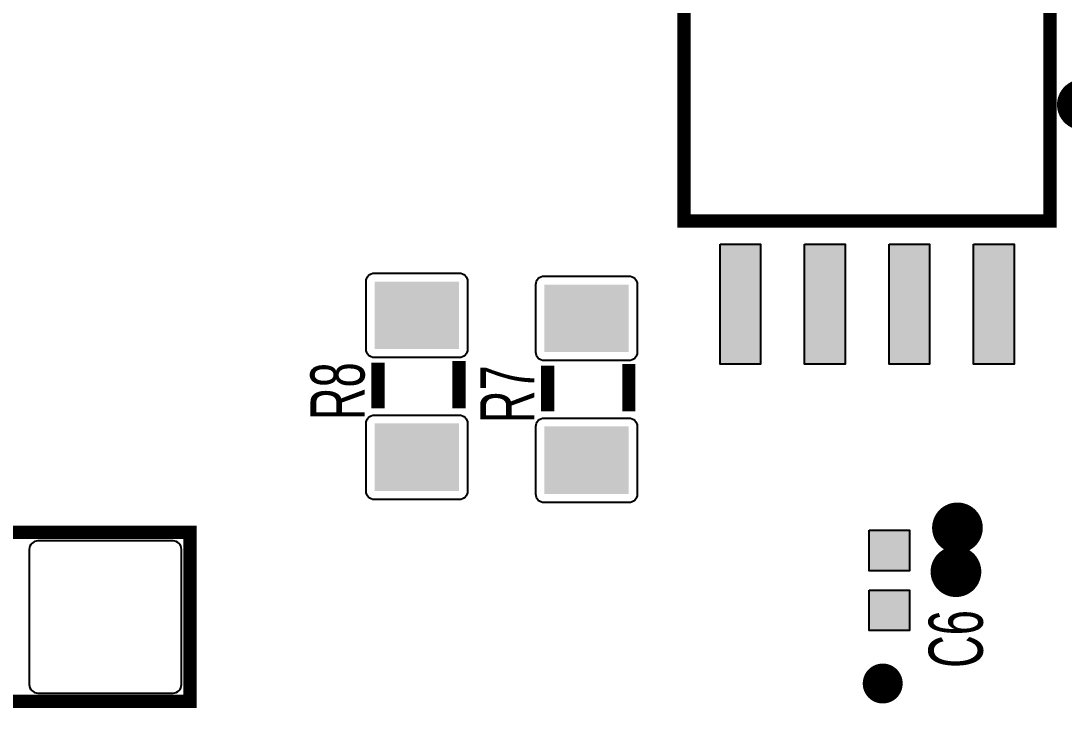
# Model space of a CAD drawing. Header units: inches. Extents: x -3.33 to 3.32, y -1.57 to 1.57.
# Drawn here: x 0.732 to 1.349, y 0.417 to 0.824 of the extents above; entities that cross this region are included whole.
import ezdxf

# ---------------------------------------------------------------- set-up
doc = ezdxf.new("R2010")
doc.units = ezdxf.units.IN
doc.layers.get('0').update_dxf_attribs({"linetype": 'CONTINUOUS'})

# ---------------------------------------------------------------- blocks, each defined once
blk = doc.blocks.new('RPAD')
blk.add_trace([(-0.5, -0.5), (-0.5, 0.5), (0.5, -0.5), (0.5, 0.5)])
blk = doc.blocks.new('EPAD')
at = {"const_width": 0.5}
blk.add_lwpolyline([(-0.25, 0, 1), (0.25, 0, 1)], format="xyb", close=True, dxfattribs=at)

msp = doc.modelspace()

# ---------------------------------------------------------------- linework, layer by layer
at = {"const_width": 0.007874}
for points in [[(1.123917, 0.886201), (1.123917, 0.705098), (1.340453, 0.705098), (1.340453, 0.886201), (1.123917, 0.886201)], [(1.123917, 0.886201), (1.123917, 0.705098), (1.340453, 0.705098), (1.340453, 0.886201), (1.123917, 0.886201)], [(1.123917, 0.886201), (1.123917, 0.705098), (1.340453, 0.705098), (1.340453, 0.886201), (1.123917, 0.886201)], [(0.942846, 0.594335), (0.942846, 0.621335)], [(0.942846, 0.594335), (0.942846, 0.621335)], [(0.942846, 0.594335), (0.942846, 0.621335)], [(0.990846, 0.594335), (0.990846, 0.622335)], [(0.990846, 0.594335), (0.990846, 0.622335)], [(0.990846, 0.594335), (0.990846, 0.622335)], [(1.04324, 0.59257), (1.04324, 0.61957)], [(1.04324, 0.59257), (1.04324, 0.61957)], [(1.04324, 0.59257), (1.04324, 0.61957)], [(1.09124, 0.59257), (1.09124, 0.62057)], [(1.09124, 0.59257), (1.09124, 0.62057)], [(1.09124, 0.59257), (1.09124, 0.62057)], [(0.431594, 0.420846), (0.831594, 0.420846), (0.831594, 0.520846), (0.431594, 0.520846), (0.431594, 0.420846)], [(0.431594, 0.420846), (0.831594, 0.420846), (0.831594, 0.520846), (0.431594, 0.520846), (0.431594, 0.420846)], [(0.431594, 0.420846), (0.831594, 0.420846), (0.831594, 0.520846), (0.431594, 0.520846), (0.431594, 0.420846)]]:
    msp.add_lwpolyline(points, dxfattribs=at)
for points in [[(1.145185, 0.691386), (1.169185, 0.691386), (1.169185, 0.620386), (1.145185, 0.620386), (1.145185, 0.691386)], [(1.195185, 0.691386), (1.219185, 0.691386), (1.219185, 0.620386), (1.195185, 0.620386), (1.195185, 0.691386)], [(1.245185, 0.691386), (1.269185, 0.691386), (1.269185, 0.620386), (1.245185, 0.620386), (1.245185, 0.691386)], [(1.295185, 0.691386), (1.319185, 0.691386), (1.319185, 0.620386), (1.295185, 0.620386), (1.295185, 0.691386)], [(0.935846, 0.629335), (0.935846, 0.669335), (0.935946, 0.670357), (0.936232, 0.671302), (0.936687, 0.672153), (0.937292, 0.672889), (0.938029, 0.673494), (0.938879, 0.673949), (0.939824, 0.674235), (0.940846, 0.674335), (0.990846, 0.674335), (0.991869, 0.674235), (0.992814, 0.673949), (0.993664, 0.673494), (0.994401, 0.672889), (0.995006, 0.672153), (0.995461, 0.671302), (0.995747, 0.670357), (0.995846, 0.669335), (0.995846, 0.629335), (0.995747, 0.628312), (0.995461, 0.627367), (0.995006, 0.626517), (0.994401, 0.62578), (0.993664, 0.625175), (0.992814, 0.62472), (0.991869, 0.624434), (0.990846, 0.624335), (0.940846, 0.624335), (0.939824, 0.624434), (0.938879, 0.62472), (0.938029, 0.625175), (0.937292, 0.62578), (0.936687, 0.626517), (0.936232, 0.627367), (0.935946, 0.628312), (0.935846, 0.629335)], [(1.03624, 0.62757), (1.03624, 0.66757), (1.03634, 0.668592), (1.036626, 0.669537), (1.037081, 0.670388), (1.037685, 0.671124), (1.038422, 0.671729), (1.039272, 0.672184), (1.040218, 0.67247), (1.04124, 0.67257), (1.09124, 0.67257), (1.092263, 0.67247), (1.093208, 0.672184), (1.094058, 0.671729), (1.094795, 0.671124), (1.0954, 0.670388), (1.095854, 0.669537), (1.096141, 0.668592), (1.09624, 0.66757), (1.09624, 0.62757), (1.096141, 0.626547), (1.095854, 0.625602), (1.0954, 0.624752), (1.094795, 0.624015), (1.094058, 0.62341), (1.093208, 0.622956), (1.092263, 0.622669), (1.09124, 0.62257), (1.04124, 0.62257), (1.040218, 0.622669), (1.039272, 0.622956), (1.038422, 0.62341), (1.037685, 0.624015), (1.037081, 0.624752), (1.036626, 0.625602), (1.03634, 0.626547), (1.03624, 0.62757)], [(0.935846, 0.545335), (0.935846, 0.585335), (0.935946, 0.586357), (0.936232, 0.587302), (0.936687, 0.588153), (0.937292, 0.588889), (0.938029, 0.589494), (0.938879, 0.589949), (0.939824, 0.590235), (0.940846, 0.590335), (0.990846, 0.590335), (0.991869, 0.590235), (0.992814, 0.589949), (0.993664, 0.589494), (0.994401, 0.588889), (0.995006, 0.588153), (0.995461, 0.587302), (0.995747, 0.586357), (0.995846, 0.585335), (0.995846, 0.545335), (0.995747, 0.544312), (0.995461, 0.543367), (0.995006, 0.542517), (0.994401, 0.54178), (0.993664, 0.541175), (0.992814, 0.54072), (0.991869, 0.540434), (0.990846, 0.540335), (0.940846, 0.540335), (0.939824, 0.540434), (0.938879, 0.54072), (0.938029, 0.541175), (0.937292, 0.54178), (0.936687, 0.542517), (0.936232, 0.543367), (0.935946, 0.544312), (0.935846, 0.545335)], [(1.03624, 0.54357), (1.03624, 0.58357), (1.03634, 0.584592), (1.036626, 0.585537), (1.037081, 0.586388), (1.037685, 0.587124), (1.038422, 0.587729), (1.039272, 0.588184), (1.040218, 0.58847), (1.04124, 0.58857), (1.09124, 0.58857), (1.092263, 0.58847), (1.093208, 0.588184), (1.094058, 0.587729), (1.094795, 0.587124), (1.0954, 0.586388), (1.095854, 0.585537), (1.096141, 0.584592), (1.09624, 0.58357), (1.09624, 0.54357), (1.096141, 0.542547), (1.095854, 0.541602), (1.0954, 0.540752), (1.094795, 0.540015), (1.094058, 0.53941), (1.093208, 0.538956), (1.092263, 0.538669), (1.09124, 0.53857), (1.04124, 0.53857), (1.040218, 0.538669), (1.039272, 0.538956), (1.038422, 0.53941), (1.037685, 0.540015), (1.037081, 0.540752), (1.036626, 0.541602), (1.03634, 0.542547), (1.03624, 0.54357)], [(1.233374, 0.522217), (1.257374, 0.522217), (1.257374, 0.498217), (1.233374, 0.498217), (1.233374, 0.522217)], [(0.821594, 0.515846), (0.741594, 0.515846), (0.740572, 0.515747), (0.739627, 0.515461), (0.738776, 0.515006), (0.73804, 0.514401), (0.737435, 0.513664), (0.73698, 0.512814), (0.736694, 0.511869), (0.736594, 0.510846), (0.736594, 0.430846), (0.736694, 0.429824), (0.73698, 0.428879), (0.737435, 0.428029), (0.73804, 0.427292), (0.738776, 0.426687), (0.739627, 0.426232), (0.740572, 0.425946), (0.741594, 0.425846), (0.821594, 0.425846), (0.822617, 0.425946), (0.823562, 0.426232), (0.824413, 0.426687), (0.825149, 0.427292), (0.825754, 0.428029), (0.826209, 0.428879), (0.826495, 0.429824), (0.826594, 0.430846), (0.826594, 0.510846), (0.826495, 0.511869), (0.826209, 0.512814), (0.825754, 0.513664), (0.825149, 0.514401), (0.824413, 0.515006), (0.823562, 0.515461), (0.822617, 0.515747), (0.821594, 0.515846)], [(1.233374, 0.486783), (1.257374, 0.486783), (1.257374, 0.462783), (1.233374, 0.462783), (1.233374, 0.486783)]]:
    msp.add_lwpolyline(points, close=True)
msp.add_circle((0.324114, 1.049587), 0.452756)
msp.add_circle((0.324114, 1.049587), 0.452756)
msp.add_circle((0.324114, 1.049587), 0.452756)

# ---------------------------------------------------------------- block references
for name, p, xscale, yscale in [('EPAD', (1.359547, 0.773996), 0.03, 0.03), ('RPAD', (1.157185, 0.655886), 0.024, 0.071), ('RPAD', (1.207185, 0.655886), 0.024, 0.071), ('RPAD', (1.257185, 0.655886), 0.024, 0.071), ('RPAD', (1.307185, 0.655886), 0.024, 0.071), ('EPAD', (1.285641, 0.523588), 0.03, 0.03), ('RPAD', (1.245374, 0.510217), 0.024, 0.024), ('EPAD', (1.284744, 0.497654), 0.03, 0.03), ('RPAD', (1.245374, 0.474783), 0.024, 0.024), ('EPAD', (1.241437, 0.431476), 0.023622, 0.023622)]:
    msp.add_blockref(name, p, dxfattribs=dict(xscale=xscale, yscale=yscale))
at = {"xscale": 0.04, "yscale": 0.05, "rotation": 90}
for p in [(0.965846, 0.649335), (1.06624, 0.64757), (0.965846, 0.565335), (1.06624, 0.56357)]:
    msp.add_blockref('RPAD', p, dxfattribs=at)

# ---------------------------------------------------------------- texts
at = {"width": 0.625}
for s, p in [('R8', (0.934909, 0.587335)), ('R8', (0.934909, 0.587335)), ('R8', (0.934909, 0.587335)), ('R7', (1.035303, 0.58557)), ('R7', (1.035303, 0.58557)), ('R7', (1.035303, 0.58557)), ('C6', (1.300626, 0.440709)), ('C6', (1.300626, 0.440709)), ('C6', (1.300626, 0.440709))]:
    msp.add_text(s, height=0.032, rotation=90, dxfattribs=at).set_placement(p)

doc.saveas('drawing.dxf')
